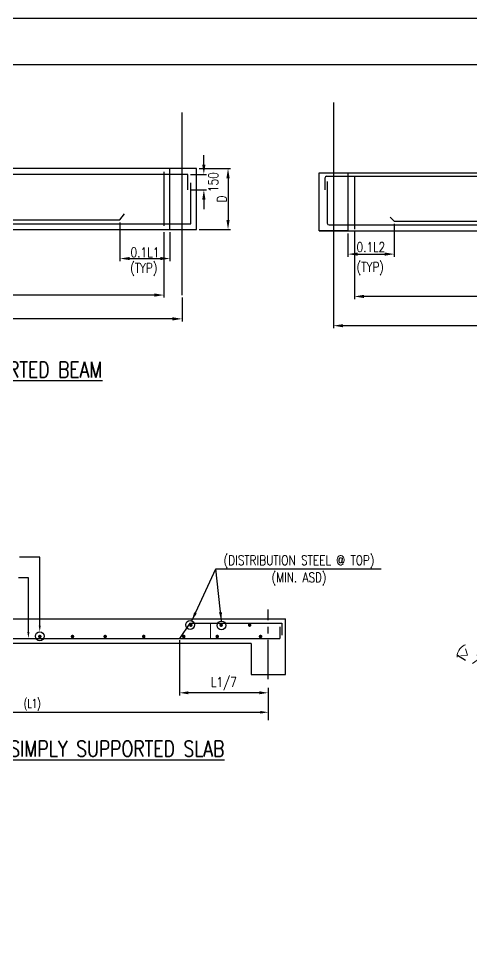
# Model space of a CAD drawing. Extents: x 324505 to 1272425, y -526289 to -156124.
# Drawn here: x 527393 to 540362, y -292656 to -266278 of the extents above; entities that cross this region are included whole.
import ezdxf
from ezdxf.enums import TextEntityAlignment as Align
from ezdxf.lldxf.tags import DXFTag

# ---------------------------------------------------------------- set-up
doc = ezdxf.new("R2010")
doc.units = 0
doc.header["$LTSCALE"] = 500
doc.header["$MEASUREMENT"] = 0
doc.header["$PDMODE"] = 35
doc.header["$PDSIZE"] = -15
doc.linetypes.add('CENTER2', pattern=[1.125, 0.75, -0.125, 0.125, -0.125])
doc.layers.get('DEFPOINTS').update_dxf_attribs({"color": 4})
for name, color, linetype in [('08', 4, 'Continuous'), ('CEN', 8, 'CENTER'), ('CENTERLINE', 8, 'CENTER2'), ('DIM', 5, 'Continuous'), ('dimention', 7, 'Continuous'), ('hat', 8, 'Continuous'), ('LINK', 2, 'Continuous'), ('S-CONCRET LINE', 4, 'Continuous'), ('S-REINFORCEMENT', 6, 'Continuous'), ('S-SCHEDULE', 2, 'Continuous'), ('S-TEXT-1', 4, 'Continuous'), ('S-TITLE', 6, 'Continuous'), ('s_TITILE', 9, 'Continuous'), ('TXT', 4, 'Continuous')]:
    doc.layers.add(name, color=color, linetype=linetype)
doc.layers.add('LINE', color=253, linetype='Continuous', lineweight=18)
doc.styles.add('ROMANS', font='simplex.shx', dxfattribs={"width": 0.8, "height": 275, "bigfont": 'bigfont.shx'})
doc.styles.add('ROMENT', font='simplex.shx', dxfattribs={"bigfont": 'bigfont.shx'})
tags = doc.linetypes.add('CENTER', pattern=[2, 1.25, -0.25, 0.25, -0.25]).pattern_tags.tags
tags[10:11] = [DXFTag(74, 4), DXFTag(75, 0), DXFTag(340, '0'), DXFTag(46, 1.0), DXFTag(50, 0.0), DXFTag(44, 0.0), DXFTag(45, 0.0)]
tags[8:9] = [DXFTag(74, 4), DXFTag(75, 0), DXFTag(340, '0'), DXFTag(46, 1.0), DXFTag(50, 0.0), DXFTag(44, 0.0), DXFTag(45, 0.0)]
tags[6:7] = [DXFTag(74, 4), DXFTag(75, 0), DXFTag(340, '0'), DXFTag(46, 1.0), DXFTag(50, 0.0), DXFTag(44, 0.0), DXFTag(45, 0.0)]
tags[4:5] = [DXFTag(74, 4), DXFTag(75, 0), DXFTag(340, '0'), DXFTag(46, 1.0), DXFTag(50, 0.0), DXFTag(44, 0.0), DXFTag(45, 0.0)]
doc.dimstyles.new('5', dxfattribs={"dimtxt": 250, "dimasz": 250, "dimexe": 60, "dimexo": 60, "dimgap": 150, "dimtad": 1, "dimdec": 0, "dimlfac": 0.2, "dimzin": 0, "dimdsep": 46, "dimtxsty": 'ROMANS', "dimcen": -250, "dimclrd": 5, "dimclre": 5, "dimclrt": 4, "dimadec": 0, "dimazin": 0, "dimtfac": 1, "dimtdec": 0, "dimtix": 1, "dimtofl": 0, "dimtmove": 2, "dimatfit": 3, "dimfxl": 0, "dimtolj": 1, "dimtzin": 0, "dimarcsym": 0})
doc.dimstyles.new('Copy of INT2TIMES', dxfattribs={"dimtxt": 300, "dimasz": 275, "dimexe": 75, "dimexo": 75, "dimgap": 40, "dimtad": 1, "dimdec": 0, "dimlfac": 0.5, "dimrnd": 5, "dimzin": 0, "dimdsep": 46, "dimtxsty": 'ROMANS', "dimcen": -1, "dimclrd": 5, "dimclre": 5, "dimclrt": 4, "dimadec": 0, "dimazin": 0, "dimtfac": 1, "dimtdec": 0, "dimtix": 1, "dimtofl": 0, "dimtmove": 2, "dimatfit": 3, "dimfxl": 0, "dimtolj": 1, "dimtzin": 0, "dimarcsym": 0})
doc.dimstyles.new('Copy(2) of Standard', dxfattribs={"dimtxt": 300, "dimasz": 250, "dimexe": 75, "dimexo": 50, "dimgap": 50, "dimtad": 1, "dimdec": 0, "dimrnd": 5, "dimzin": 0, "dimdsep": 46, "dimtxsty": 'ROMANS', "dimcen": 0, "dimclrd": 5, "dimclre": 5, "dimclrt": 4, "dimadec": 0, "dimazin": 0, "dimtfac": 1, "dimtdec": 0, "dimtofl": 0, "dimtmove": 0, "dimatfit": 3, "dimfxl": 0, "dimtolj": 1, "dimtzin": 0, "dimarcsym": 0})

# ---------------------------------------------------------------- blocks, each defined once
blk = doc.blocks.new('*D21')
at = {"layer": 'DEFPOINTS', "color": 0}
for p in [(517070, -272315), (531557, -272315), (517070, -274190)]:
    blk.add_point(p, dxfattribs=at)
at = {"layer": 'DIM', "color": 5, "lineweight": -2, "ltscale": 2}
for p, q in [((517070, -272390), (517070, -274265)), ((531557, -272390), (531557, -274265)), ((531282, -274190), (517345, -274190))]:
    blk.add_line(p, q, dxfattribs=at)
at = {"layer": 'DIM', "color": 5}
for points in [[(517345, -274144), (517345, -274236), (517070, -274190)], [(531282, -274236), (531282, -274144), (531557, -274190)]]:
    blk.add_solid(points, dxfattribs=at)
at = {"layer": 'DIM', "color": 4, "insert": (524314, -274013), "char_height": 275, "attachment_point": 5, "style": 'ROMANS'}
blk.add_mtext('\\A1;STIRRUPS', dxfattribs=at)
blk = doc.blocks.new('*D22')
at = {"layer": 'DEFPOINTS', "color": 0}
for p in [(516531, -274190), (532077, -274190), (516531, -274871)]:
    blk.add_point(p, dxfattribs=at)
at = {"layer": 'DIM', "color": 5, "lineweight": -2, "ltscale": 2}
for p, q in [((516531, -274265), (516531, -274946)), ((532077, -274265), (532077, -274946)), ((531802, -274871), (516806, -274871))]:
    blk.add_line(p, q, dxfattribs=at)
at = {"layer": 'DIM', "color": 5}
for points in [[(516806, -274825), (516806, -274917), (516531, -274871)], [(531802, -274917), (531802, -274825), (532077, -274871)]]:
    blk.add_solid(points, dxfattribs=at)
at = {"layer": 'DIM', "color": 4, "insert": (524304, -274694), "char_height": 275, "attachment_point": 5, "style": 'ROMANS'}
blk.add_mtext('\\A1;L1', dxfattribs=at)
blk = doc.blocks.new('*D23')
at = {"layer": 'DEFPOINTS', "color": 0}
for p in [(532490, -270572), (532490, -272315), (533392, -272315)]:
    blk.add_point(p, dxfattribs=at)
at = {"layer": 'DIM', "color": 5, "lineweight": -2, "ltscale": 2}
for p, q in [((532565, -270572), (533467, -270572)), ((533392, -270847), (533392, -272040)), ((532565, -272315), (533467, -272315))]:
    blk.add_line(p, q, dxfattribs=at)
at = {"layer": 'DIM', "color": 5}
for points in [[(533438, -270847), (533346, -270847), (533392, -270572)], [(533346, -272040), (533438, -272040), (533392, -272315)]]:
    blk.add_solid(points, dxfattribs=at)
at = {"layer": 'DIM', "color": 4, "insert": (533214, -271444), "char_height": 275, "attachment_point": 5, "rotation": 90, "style": 'ROMANS'}
blk.add_mtext('\\A1;D', dxfattribs=at)
blk = doc.blocks.new('*D24')
at = {"layer": 'DEFPOINTS', "color": 0}
for p in [(532242, -270737), (532700, -270737), (532242, -271183)]:
    blk.add_point(p, dxfattribs=at)
at = {"layer": 'DIM', "color": 5, "lineweight": -2, "ltscale": 2}
for p, q in [((532700, -270462), (532700, -270187)), ((532317, -270737), (532775, -270737)), ((532317, -271183), (532775, -271183)), ((532700, -271458), (532700, -271733))]:
    blk.add_line(p, q, dxfattribs=at)
at = {"layer": 'DIM', "color": 5}
for points in [[(532654, -270462), (532746, -270462), (532700, -270737)], [(532746, -271458), (532654, -271458), (532700, -271183)]]:
    blk.add_solid(points, dxfattribs=at)
at = {"layer": 'DIM', "color": 4, "insert": (532971, -270960), "char_height": 275, "attachment_point": 5, "rotation": 90, "style": 'ROMANS'}
blk.add_mtext('\\A1;150', dxfattribs=at)
blk = doc.blocks.new('*D31')
at = {"layer": 'DEFPOINTS', "color": 0}
for p in [(530300, -272040), (531731, -272315), (531731, -273146)]:
    blk.add_point(p, dxfattribs=at)
at = {"layer": 'DIM', "color": 5, "lineweight": -2, "ltscale": 2}
for p, q in [((530300, -272115), (530300, -273221)), ((531731, -272390), (531731, -273221)), ((530575, -273146), (531456, -273146))]:
    blk.add_line(p, q, dxfattribs=at)
at = {"layer": 'DIM', "color": 5}
for points in [[(530575, -273100), (530575, -273191), (530300, -273146)], [(531456, -273191), (531456, -273100), (531731, -273146)]]:
    blk.add_solid(points, dxfattribs=at)
at = {"layer": 'DIM', "color": 4, "insert": (531015, -272968), "char_height": 275, "attachment_point": 5, "style": 'ROMANS'}
blk.add_mtext('\\A1;{\\A1;0.1L1}', dxfattribs=at)
blk = doc.blocks.new('*D50')
at = {"layer": 'DEFPOINTS', "color": 0}
for p in [(532004, -284012), (532004, -285568), (534541, -285412)]:
    blk.add_point(p, dxfattribs=at)
at = {"layer": 'DIM', "color": 5, "lineweight": -2}
for p, q in [((532004, -284062), (532004, -285643)), ((534291, -285568), (532254, -285568)), ((534541, -285462), (534541, -285643))]:
    blk.add_line(p, q, dxfattribs=at)
at = {"layer": 'DIM', "color": 5}
for points in [[(532254, -285526), (532254, -285610), (532004, -285568)], [(534291, -285610), (534291, -285526), (534541, -285568)]]:
    blk.add_solid(points, dxfattribs=at)
at = {"layer": 'DIM', "color": 4, "insert": (533273, -285308), "char_height": 275, "attachment_point": 5, "style": 'ROMANS'}
blk.add_mtext('\\A1;L1/7', dxfattribs=at)
blk = doc.blocks.new('*D373')
at = {"layer": 'DEFPOINTS', "color": 0}
for p in [(536411, -273718), (552948, -274230), (536411, -275067)]:
    blk.add_point(p, dxfattribs=at)
at = {"layer": 'DIM', "color": 5, "lineweight": -2, "ltscale": 2}
for p, q in [((536411, -273793), (536411, -275142)), ((552948, -274305), (552948, -275142)), ((552673, -275067), (536686, -275067))]:
    blk.add_line(p, q, dxfattribs=at)
at = {"layer": 'DIM', "color": 5}
for points in [[(536686, -275022), (536686, -275113), (536411, -275067)], [(552673, -275113), (552673, -275022), (552948, -275067)]]:
    blk.add_solid(points, dxfattribs=at)
at = {"layer": 'DIM', "color": 4, "insert": (544680, -274890), "char_height": 275, "attachment_point": 5, "style": 'ROMANS'}
blk.add_mtext('\\A1;L2', dxfattribs=at)
blk = doc.blocks.new('*D374')
at = {"layer": 'DEFPOINTS', "color": 0}
for p in [(537009, -272302), (552369, -272351), (537009, -274230)]:
    blk.add_point(p, dxfattribs=at)
at = {"layer": 'DIM', "color": 5, "lineweight": -2, "ltscale": 2}
for p, q in [((537009, -272377), (537009, -274305)), ((552369, -272426), (552369, -274305)), ((552094, -274230), (537284, -274230))]:
    blk.add_line(p, q, dxfattribs=at)
at = {"layer": 'DIM', "color": 5}
for points in [[(537284, -274184), (537284, -274276), (537009, -274230)], [(552094, -274276), (552094, -274184), (552369, -274230)]]:
    blk.add_solid(points, dxfattribs=at)
at = {"layer": 'DIM', "color": 4, "insert": (544689, -274052), "char_height": 275, "attachment_point": 5, "style": 'ROMANS'}
blk.add_mtext('\\A1;STIRRUPS', dxfattribs=at)
blk = doc.blocks.new('*D381')
at = {"layer": 'DEFPOINTS', "color": 0}
for p in [(538150, -272075), (536824, -272351), (538150, -273019)]:
    blk.add_point(p, dxfattribs=at)
at = {"layer": 'DIM', "color": 5, "lineweight": -2, "ltscale": 2}
for p, q in [((538150, -272150), (538150, -273094)), ((536824, -272426), (536824, -273094)), ((537099, -273019), (537875, -273019))]:
    blk.add_line(p, q, dxfattribs=at)
at = {"layer": 'DIM', "color": 5}
for points in [[(537099, -272973), (537099, -273065), (536824, -273019)], [(537875, -273065), (537875, -272973), (538150, -273019)]]:
    blk.add_solid(points, dxfattribs=at)
at = {"layer": 'DIM', "color": 4, "insert": (537481, -272819), "char_height": 275, "attachment_point": 5, "style": 'ROMANS'}
blk.add_mtext('\\A1;0.1L2', dxfattribs=at)
blk = doc.blocks.new('zw$155A')
at = {"layer": 's_TITILE', "color": 7}
blk.add_lwpolyline([(0, 0), (88000, 0), (88000, 58000), (0, 58000)], close=True, dxfattribs=at)
at = {"layer": 's_TITILE', "color": 1}
blk.add_lwpolyline([(1300, 800), (78500, 800), (78500, 57200), (1300, 57200)], close=True, dxfattribs=at)

msp = doc.modelspace()

# ---------------------------------------------------------------- linework, layer by layer
at = {"layer": '08'}
msp.add_lwpolyline([(535997.51, -270697.063), (536824.385, -270697.063), (536824.385, -272350.813), (535997.51, -272350.813)], close=True, dxfattribs=at)
at = {"layer": 'CEN'}
for p, q in [((536410.948, -268685.067), (536410.948, -274229.936)), ((532077.32, -274190.24), (532077.32, -268972.544))]:
    msp.add_line(p, q, dxfattribs=at)
at = {"layer": 'CENTERLINE', "ltscale": 3}
msp.add_line((534541.51, -285182.695), (534541.51, -283185.413), dxfattribs=at)
at = {"layer": 'DIM', "color": 5}
for p, q in [((528003.254, -281690.98), (527419.042, -281690.98)), ((527677.875, -282283.617), (527396.274, -282283.617))]:
    msp.add_line(p, q, dxfattribs=at)
at = {"layer": 'DIM'}
for p, q in [((528003.254, -283644.648), (528003.254, -281690.98)), ((527677.875, -283832.015), (527677.875, -282283.617)), ((534541.51, -285430.272), (534541.51, -286351.452)), ((521386.772, -286125.536), (534315.582, -286125.536))]:
    msp.add_line(p, q, dxfattribs=at)
msp.add_solid([(534315.582, -286087.874), (534315.582, -286163.184), (534541.51, -286125.536)], dxfattribs=at)
at = {"layer": 'dimention', "color": 5}
for points in [[(527973.207, -283644.648), (528033.289, -283644.648), (528003.254, -283824.907)], [(527647.831, -283832.015), (527707.921, -283832.015), (527677.875, -284012.282)]]:
    msp.add_solid(points, dxfattribs=at)
at = {"layer": 'hat'}
for centre in [(532306.174, -283627.281), (533203.086, -283641.667), (528003.254, -283951.344)]:
    msp.add_circle(centre, 126.431, dxfattribs=at)
at = {"layer": 'LINE'}
msp.add_line((532885.633, -283580.873), (532885.633, -284012.282), dxfattribs=at)
at = {"layer": 'LINK'}
for p, q in [((531557.174, -270660.867), (531557.174, -272209.853)), ((537009.076, -270794.973), (537009.076, -272302.307))]:
    msp.add_line(p, q, dxfattribs=at)
at = {"layer": 'S-CONCRET LINE', "color": 130}
for p, q in [((532489.82, -270572.096), (516118.015, -270572.096)), ((531730.82, -272315.378), (531730.82, -270572.096)), ((532489.82, -272315.378), (532489.82, -270572.096)), ((535997.51, -270697.063), (563372.217, -270697.063)), ((536824.385, -270697.063), (536824.385, -272350.813)), ((516877.015, -272315.378), (531730.82, -272315.378)), ((531730.82, -272315.378), (532489.82, -272315.378)), ((535997.51, -272350.813), (536824.385, -272350.813)), ((536824.385, -272350.813), (552568.085, -272350.813)), ((520669.589, -283452.573), (535032.342, -283452.573)), ((535032.342, -285042.216), (535032.342, -283452.573)), ((534049.839, -284153.888), (521652.092, -284153.888)), ((534049.839, -284153.888), (534049.839, -285042.216)), ((534049.839, -285042.216), (535032.342, -285042.216))]:
    msp.add_line(p, q, dxfattribs=at)
at = {"layer": 'S-REINFORCEMENT', "linetype": 'Continuous'}
for p, q in [((532242.32, -271182.676), (532242.32, -270737.096)), ((532324.82, -272150.378), (532324.82, -270984.679)), ((530299.514, -272040.378), (530431.273, -271865.133)), ((538150.009, -272075.188), (538030.696, -271958.375)), ((516283.015, -272150.378), (532324.82, -272150.378)), ((518270.514, -272040.378), (530299.514, -272040.378)), ((538150.009, -272075.188), (551228.434, -272075.188))]:
    msp.add_line(p, q, dxfattribs=at)
at = {"layer": 'S-REINFORCEMENT'}
for p, q in [((536162.885, -270842.438), (536162.885, -271182.676)), ((536212.885, -270792.438), (563372.217, -270792.438)), ((536233.78, -270946.136), (536233.78, -272135.438)), ((536283.78, -272185.438), (538891.573, -272185.438)), ((536824.385, -272185.438), (553948.448, -272185.438)), ((532294.849, -283580.873), (532004.153, -284012.282)), ((532294.849, -283580.873), (534930.733, -283580.873)), ((534878.446, -283677.387), (534878.446, -284012.282)), ((534930.733, -283580.873), (534930.733, -283915.764)), ((520823.485, -284012.282), (534878.446, -284012.282))]:
    msp.add_line(p, q, dxfattribs=at)
at = {"layer": 'S-REINFORCEMENT', "linetype": 'Continuous'}
msp.add_lwpolyline([(532242.32, -270737.096), (516365.515, -270737.096), (516365.515, -270737.096)], dxfattribs=at)
at = {"layer": 'S-REINFORCEMENT', "const_width": 50.698}
for points in [[(532302.1, -283632.583, 1), (532352.801, -283632.583, 1)], [(533169.251, -283632.083, 1), (533219.943, -283632.083, 1)], [(533984.664, -283632.083, 1), (534035.356, -283632.083, 1)], [(528030.645, -283957.915, -1), (527979.942, -283957.915, -1)], [(528965.922, -283957.915, -1), (528915.218, -283957.915, -1)], [(529901.198, -283957.915, -1), (529850.494, -283957.915, -1)], [(531004.127, -283957.915, -1), (530953.424, -283957.915, -1)], [(532098.904, -283957.915, 1), (532149.596, -283957.915, 1)], [(533058.549, -283957.915, 1), (533109.249, -283957.915, 1)], [(534297.518, -283957.915, 1), (534348.21, -283957.915, 1)]]:
    msp.add_lwpolyline(points, format="xyb", close=True, dxfattribs=at)
at = {"layer": 'S-REINFORCEMENT'}
for centre, start, end in [((536212.885, -270842.438), 90, 180), ((536283.78, -272135.438), 180, 270)]:
    msp.add_arc(centre, 50, start, end, dxfattribs=at)
at = {"layer": 'TXT', "linetype": 'ByBlock'}
msp.add_line((539955.803, -284492.268, 0), (540189.376, -284638.282, 0), dxfattribs=at)

# ---------------------------------------------------------------- block references
at = {"xscale": 1.65719696969697, "yscale": 1.65719696969697, "zscale": 1.65719696969697}
msp.add_blockref('zw$155A', (458845.436, -362394.982), dxfattribs=at)

# ---------------------------------------------------------------- texts
at = {"layer": 'S-CONCRET LINE', "linetype": 'ByBlock', "style": 'ROMANS', "width": 0.8}
msp.add_text('(> 75MM)', height=275, rotation=325.7906324, dxfattribs=at).set_placement((540589.056, -284726.572, 0), align=Align.MIDDLE)
at = {"layer": 'S-SCHEDULE', "color": 4, "style": 'ROMANS', "width": 0.7}
msp.add_text(' (L1)', height=250, dxfattribs=at).set_placement((527728.706, -285888.821), align=Align.MIDDLE)
at = {"layer": 'S-TEXT-1', "style": 'ROMENT', "width": 0.8}
for p in [(530589.521, -273550.972), (537071.779, -273527.238)]:
    msp.add_text('(TYP)', height=275, dxfattribs=at).set_placement(p)
for s, p in [('(DISTRIBUTION STEEL @ TOP)', (535424.635, -281795.838)), ('(MIN. ASD)', (535424.635, -282287.564))]:
    msp.add_text(s, height=275, dxfattribs=at).set_placement(p, align=Align.MIDDLE)
at = {"layer": 'S-TITLE', "style": 'ROMANS', "width": 0.8}
for s, p in [('%%UTYPICAL DETAIL OF SIMPLY SUPPORTED BEAM', (524310.81, -276324.313)), ('%%UTYPICAL DETAIL OF SIMPLY SUPPORTED SLAB', (527850.965, -287169.654))]:
    msp.add_text(s, height=450, dxfattribs=at).set_placement(p, align=Align.MIDDLE_CENTER)

# ---------------------------------------------------------------- dimensions: what is measured, and where the dimension line sits
at = {"layer": 'DIM', "ltscale": 2}
dim = msp.add_linear_dim(base=(532700.219, -270737.096), p1=(532242.32, -271182.676), p2=(532242.32, -270737.096), angle=90, text='150', dimstyle='Copy of INT2TIMES', dxfattribs=at)
dim.commit()
dim.dimension.update_dxf_attribs({"geometry": '*D24', "text_midpoint": (532971.219, -270959.886), "dimtype": 160})
for base, p1, p2, angle, text, picture, middle in [((533391.719, -272315.378), (532489.82, -270572.096), (532489.82, -272315.378), 270, 'D', '*D23', (533214.219, -271443.737)), ((531730.82, -273145.594), (530299.514, -272040.378), (531730.82, -272315.378), 180, '{\\A1;0.1L1}', '*D31', (531015.167, -272968.094)), ((517069.829, -274190.24), (531557.174, -272315.378), (517069.829, -272315.378), 180, 'STIRRUPS', '*D21', (524313.501, -274012.74)), ((537009.076, -274229.936), (552369.367, -272350.813), (537009.076, -272302.307), 180, 'STIRRUPS', '*D374', (544689.221, -274052.436)), ((536410.948, -275067.471), (552948.448, -274229.936), (536410.948, -273717.903), 180, 'L2', '*D373', (544679.698, -274889.971)), ((516530.515, -274871.325), (532077.32, -274190.24), (516530.515, -274190.24), 180, 'L1', '*D22', (524303.918, -274693.825))]:
    dim = msp.add_linear_dim(base=base, p1=p1, p2=p2, angle=angle, text=text, dimstyle='Copy of INT2TIMES', dxfattribs=at)
    dim.commit()
    dim.dimension.update_dxf_attribs({"geometry": picture, "text_midpoint": middle})
dim = msp.add_linear_dim(base=(538150.009, -273019.09), p1=(536824.385, -272350.813), p2=(538150.009, -272075.188), text='0.1L2', dimstyle='Copy of INT2TIMES', dxfattribs=at)
dim.commit()
dim.dimension.update_dxf_attribs({"geometry": '*D381', "text_midpoint": (537481.281, -272819.09), "dimtype": 160})
at = {"layer": 'DIM'}
dim = msp.add_linear_dim(base=(532004.153, -285567.98), p1=(534541.086, -285411.903), p2=(532004.153, -284012.282), angle=180, text='L1/7', dimstyle='Copy(2) of Standard', override={"dimfxl": 60}, dxfattribs=at)
dim.commit()
dim.dimension.update_dxf_attribs({"geometry": '*D50', "text_midpoint": (533272.619, -285308.456)})

# ---------------------------------------------------------------- leaders
at = {"layer": 'DIM', "color": 5}
for points in [[(532354.247, -283510.345), (533042.733, -282017.848), (537779.723, -282017.848)], [(533203.086, -283515.235), (533042.733, -282017.848)]]:
    msp.add_leader(points, dimstyle='5', dxfattribs=at)

doc.saveas('drawing.dxf')
